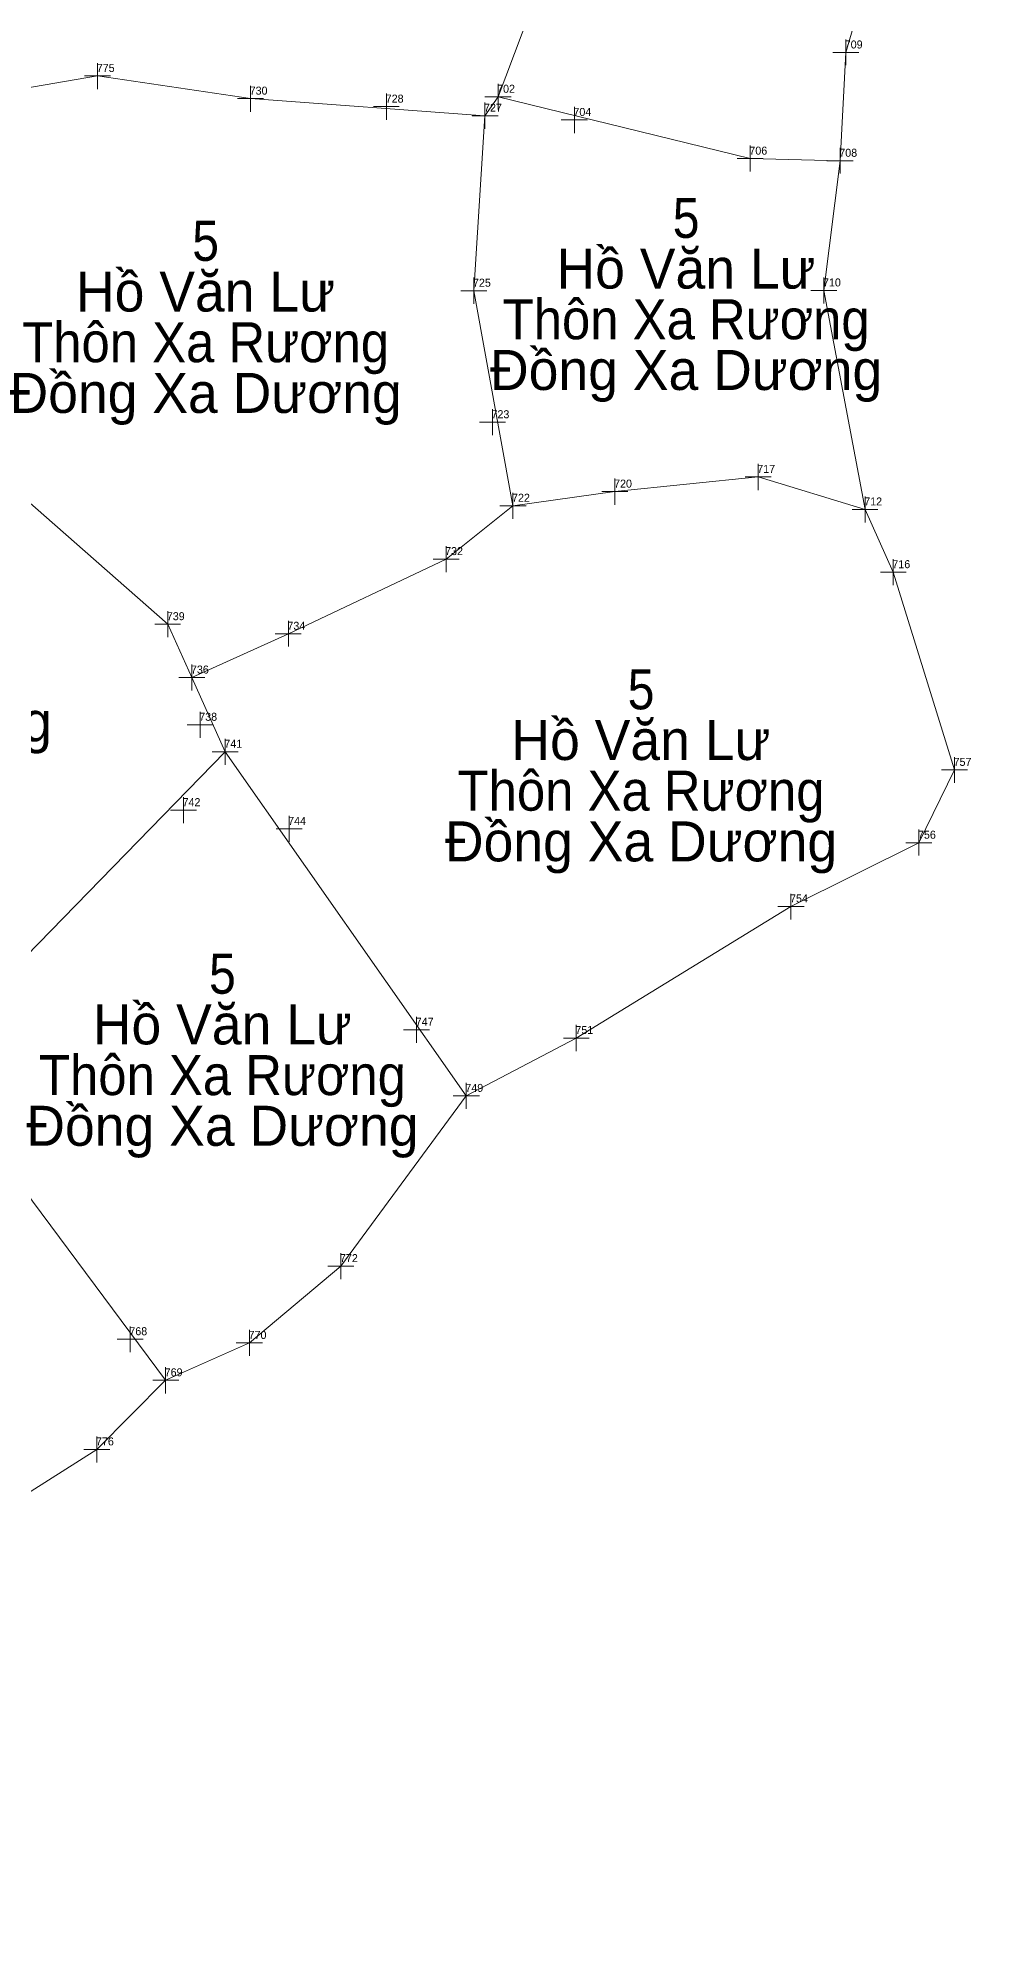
# Model space of a CAD drawing. Header units: metres. Extents: x 541800 to 543200, y 1841756 to 1843200.
# Drawn here: x 542718.4 to 542753.4, y 1842025.4 to 1842096.7 of the extents above; entities that cross this region are included whole.
import ezdxf
from ezdxf.enums import TextEntityAlignment as Align

# ---------------------------------------------------------------- set-up
doc = ezdxf.new("R2010")
doc.units = ezdxf.units.M
doc.header["$LTSCALE"] = 0.12
doc.layers.add('10', color=7, linetype='Continuous', lineweight=13)
doc.layers.add('11', color=7, linetype='Continuous', lineweight=13)
doc.layers.add('12', color=7, linetype='Continuous')
doc.layers.add('15', color=7, linetype='Continuous')

msp = doc.modelspace()

# ---------------------------------------------------------------- linework, layer by layer
at = {"layer": '10'}
for p, q in [((542735.16, 1842093.8), (542735.65, 1842094.51)), ((542747.86, 1842087.25), (542749.41, 1842079.04))]:
    msp.add_line(p, q, dxfattribs=at)
for points in [[(542748.47, 1842092.11), (542748.68, 1842096.17), (542752.03, 1842107.63), (542748.45, 1842109.54), (542744.64, 1842110.74), (542741.9, 1842111.09), (542738.64, 1842102.44), (542735.65, 1842094.51)], [(542735.16, 1842093.8), (542726.37, 1842094.44), (542720.64, 1842095.29), (542717.44, 1842094.75)], [(542735.65, 1842094.51), (542745.1, 1842092.19), (542748.47, 1842092.11), (542747.86, 1842087.25)], [(542736.21, 1842079.18), (542734.74, 1842087.24), (542735.16, 1842093.8)], [(542724.17, 1842072.74), (542723.27, 1842074.74), (542715.2, 1842081.82)], [(542734.46, 1842057.06), (542738.58, 1842059.23), (542746.63, 1842064.16), (542751.42, 1842066.55), (542752.76, 1842069.28), (542750.46, 1842076.69), (542749.41, 1842079.04), (542745.4, 1842080.26), (542740.03, 1842079.71), (542736.21, 1842079.18), (542733.7, 1842077.18), (542727.79, 1842074.38), (542724.17, 1842072.74), (542725.42, 1842069.96)], [(542714.21, 1842058.46), (542725.42, 1842069.96), (542734.46, 1842057.06), (542729.76, 1842050.68), (542726.33, 1842047.8), (542723.19, 1842046.4)], [(542692.56, 1842025.35), (542702.64, 1842030.55), (542709.92, 1842035.07), (542710.11, 1842037.15), (542720.61, 1842043.81), (542723.19, 1842046.4), (542714.21, 1842058.46), (542703.69, 1842066.3), (542692.27, 1842053.97), (542689.61, 1842057.31)]]:
    msp.add_lwpolyline(points, dxfattribs=at)
at = {"layer": '11'}
for points in [[(542749.17, 1842096.17), (542748.68, 1842096.17), (542748.2, 1842096.17)], [(542749.17, 1842096.17), (542748.68, 1842096.17), (542748.2, 1842096.17)], [(542748.68, 1842096.66), (542748.68, 1842096.17), (542748.68, 1842095.69)], [(542748.68, 1842096.66), (542748.68, 1842096.17), (542748.68, 1842095.69)], [(542720.64, 1842095.77), (542720.64, 1842095.29), (542720.64, 1842094.8)], [(542720.64, 1842095.77), (542720.64, 1842095.29), (542720.64, 1842094.8)], [(542721.13, 1842095.29), (542720.64, 1842095.29), (542720.15, 1842095.29)], [(542721.13, 1842095.29), (542720.64, 1842095.29), (542720.15, 1842095.29)], [(542726.37, 1842094.92), (542726.37, 1842094.44), (542726.37, 1842093.95)], [(542726.37, 1842094.92), (542726.37, 1842094.44), (542726.37, 1842093.95)], [(542735.65, 1842095), (542735.65, 1842094.51), (542735.65, 1842094.03)], [(542735.65, 1842095), (542735.65, 1842094.51), (542735.65, 1842094.03)], [(542726.86, 1842094.44), (542726.37, 1842094.44), (542725.88, 1842094.44)], [(542726.86, 1842094.44), (542726.37, 1842094.44), (542725.88, 1842094.44)], [(542731.95, 1842094.14), (542731.47, 1842094.14), (542730.98, 1842094.14)], [(542731.95, 1842094.14), (542731.47, 1842094.14), (542730.98, 1842094.14)], [(542731.47, 1842094.63), (542731.47, 1842094.14), (542731.47, 1842093.65)], [(542731.47, 1842094.63), (542731.47, 1842094.14), (542731.47, 1842093.65)], [(542736.14, 1842094.51), (542735.65, 1842094.51), (542735.16, 1842094.51)], [(542736.14, 1842094.51), (542735.65, 1842094.51), (542735.16, 1842094.51)], [(542735.16, 1842094.29), (542735.16, 1842093.8), (542735.16, 1842093.31)], [(542735.16, 1842094.29), (542735.16, 1842093.8), (542735.16, 1842093.31)], [(542738.51, 1842094.13), (542738.51, 1842093.64), (542738.51, 1842093.15)], [(542738.51, 1842094.13), (542738.51, 1842093.64), (542738.51, 1842093.15)], [(542735.65, 1842093.8), (542735.16, 1842093.8), (542734.68, 1842093.8)], [(542735.65, 1842093.8), (542735.16, 1842093.8), (542734.68, 1842093.8)], [(542739, 1842093.64), (542738.51, 1842093.64), (542738.02, 1842093.64)], [(542739, 1842093.64), (542738.51, 1842093.64), (542738.02, 1842093.64)], [(542745.1, 1842092.68), (542745.1, 1842092.19), (542745.1, 1842091.71)], [(542745.1, 1842092.68), (542745.1, 1842092.19), (542745.1, 1842091.71)], [(542748.47, 1842092.6), (542748.47, 1842092.11), (542748.47, 1842091.63)], [(542748.47, 1842092.6), (542748.47, 1842092.11), (542748.47, 1842091.63)], [(542745.59, 1842092.19), (542745.1, 1842092.19), (542744.61, 1842092.19)], [(542745.59, 1842092.19), (542745.1, 1842092.19), (542744.61, 1842092.19)], [(542748.96, 1842092.11), (542748.47, 1842092.11), (542747.98, 1842092.11)], [(542748.96, 1842092.11), (542748.47, 1842092.11), (542747.98, 1842092.11)], [(542734.74, 1842087.73), (542734.74, 1842087.24), (542734.74, 1842086.75)], [(542734.74, 1842087.73), (542734.74, 1842087.24), (542734.74, 1842086.75)], [(542747.86, 1842087.73), (542747.86, 1842087.25), (542747.86, 1842086.76)], [(542747.86, 1842087.73), (542747.86, 1842087.25), (542747.86, 1842086.76)], [(542735.23, 1842087.24), (542734.74, 1842087.24), (542734.26, 1842087.24)], [(542735.23, 1842087.24), (542734.74, 1842087.24), (542734.26, 1842087.24)], [(542748.35, 1842087.25), (542747.86, 1842087.25), (542747.38, 1842087.25)], [(542748.35, 1842087.25), (542747.86, 1842087.25), (542747.38, 1842087.25)], [(542735.44, 1842082.8), (542735.44, 1842082.31), (542735.44, 1842081.82)], [(542735.44, 1842082.8), (542735.44, 1842082.31), (542735.44, 1842081.82)], [(542735.93, 1842082.31), (542735.44, 1842082.31), (542734.95, 1842082.31)], [(542735.93, 1842082.31), (542735.44, 1842082.31), (542734.95, 1842082.31)], [(542745.4, 1842080.75), (542745.4, 1842080.26), (542745.4, 1842079.77)], [(542745.4, 1842080.75), (542745.4, 1842080.26), (542745.4, 1842079.77)], [(542736.21, 1842079.67), (542736.21, 1842079.18), (542736.21, 1842078.69)], [(542736.21, 1842079.67), (542736.21, 1842079.18), (542736.21, 1842078.69)], [(542740.52, 1842079.71), (542740.03, 1842079.71), (542739.54, 1842079.71)], [(542740.52, 1842079.71), (542740.03, 1842079.71), (542739.54, 1842079.71)], [(542740.03, 1842080.2), (542740.03, 1842079.71), (542740.03, 1842079.22)], [(542740.03, 1842080.2), (542740.03, 1842079.71), (542740.03, 1842079.22)], [(542745.89, 1842080.26), (542745.4, 1842080.26), (542744.91, 1842080.26)], [(542745.89, 1842080.26), (542745.4, 1842080.26), (542744.91, 1842080.26)], [(542736.7, 1842079.18), (542736.21, 1842079.18), (542735.72, 1842079.18)], [(542736.7, 1842079.18), (542736.21, 1842079.18), (542735.72, 1842079.18)], [(542749.89, 1842079.04), (542749.41, 1842079.04), (542748.92, 1842079.04)], [(542749.89, 1842079.04), (542749.41, 1842079.04), (542748.92, 1842079.04)], [(542749.41, 1842079.53), (542749.41, 1842079.04), (542749.41, 1842078.55)], [(542749.41, 1842079.53), (542749.41, 1842079.04), (542749.41, 1842078.55)], [(542733.7, 1842077.67), (542733.7, 1842077.18), (542733.7, 1842076.69)], [(542733.7, 1842077.67), (542733.7, 1842077.18), (542733.7, 1842076.69)], [(542734.19, 1842077.18), (542733.7, 1842077.18), (542733.22, 1842077.18)], [(542734.19, 1842077.18), (542733.7, 1842077.18), (542733.22, 1842077.18)], [(542750.46, 1842077.18), (542750.46, 1842076.69), (542750.46, 1842076.2)], [(542750.46, 1842077.18), (542750.46, 1842076.69), (542750.46, 1842076.2)], [(542750.95, 1842076.69), (542750.46, 1842076.69), (542749.98, 1842076.69)], [(542750.95, 1842076.69), (542750.46, 1842076.69), (542749.98, 1842076.69)], [(542723.75, 1842074.74), (542723.27, 1842074.74), (542722.78, 1842074.74)], [(542723.75, 1842074.74), (542723.27, 1842074.74), (542722.78, 1842074.74)], [(542723.27, 1842075.23), (542723.27, 1842074.74), (542723.27, 1842074.26)], [(542723.27, 1842075.23), (542723.27, 1842074.74), (542723.27, 1842074.26)], [(542727.79, 1842074.87), (542727.79, 1842074.38), (542727.79, 1842073.9)], [(542727.79, 1842074.87), (542727.79, 1842074.38), (542727.79, 1842073.9)], [(542728.27, 1842074.38), (542727.79, 1842074.38), (542727.3, 1842074.38)], [(542728.27, 1842074.38), (542727.79, 1842074.38), (542727.3, 1842074.38)], [(542724.17, 1842073.23), (542724.17, 1842072.74), (542724.17, 1842072.25)], [(542724.17, 1842073.23), (542724.17, 1842072.74), (542724.17, 1842072.25)], [(542724.66, 1842072.74), (542724.17, 1842072.74), (542723.68, 1842072.74)], [(542724.66, 1842072.74), (542724.17, 1842072.74), (542723.68, 1842072.74)], [(542724.48, 1842071.46), (542724.48, 1842070.97), (542724.48, 1842070.48)], [(542724.48, 1842071.46), (542724.48, 1842070.97), (542724.48, 1842070.48)], [(542724.97, 1842070.97), (542724.48, 1842070.97), (542724, 1842070.97)], [(542724.97, 1842070.97), (542724.48, 1842070.97), (542724, 1842070.97)], [(542725.42, 1842070.45), (542725.42, 1842069.96), (542725.42, 1842069.47)], [(542725.42, 1842070.45), (542725.42, 1842069.96), (542725.42, 1842069.47)], [(542725.91, 1842069.96), (542725.42, 1842069.96), (542724.93, 1842069.96)], [(542725.91, 1842069.96), (542725.42, 1842069.96), (542724.93, 1842069.96)], [(542752.76, 1842069.76), (542752.76, 1842069.28), (542752.76, 1842068.79)], [(542752.76, 1842069.76), (542752.76, 1842069.28), (542752.76, 1842068.79)], [(542753.25, 1842069.28), (542752.76, 1842069.28), (542752.27, 1842069.28)], [(542753.25, 1842069.28), (542752.76, 1842069.28), (542752.27, 1842069.28)], [(542723.86, 1842068.26), (542723.86, 1842067.77), (542723.86, 1842067.28)], [(542723.86, 1842068.26), (542723.86, 1842067.77), (542723.86, 1842067.28)], [(542724.35, 1842067.77), (542723.86, 1842067.77), (542723.37, 1842067.77)], [(542724.35, 1842067.77), (542723.86, 1842067.77), (542723.37, 1842067.77)], [(542727.82, 1842067.56), (542727.82, 1842067.07), (542727.82, 1842066.58)], [(542727.82, 1842067.56), (542727.82, 1842067.07), (542727.82, 1842066.58)], [(542728.31, 1842067.07), (542727.82, 1842067.07), (542727.33, 1842067.07)], [(542728.31, 1842067.07), (542727.82, 1842067.07), (542727.33, 1842067.07)], [(542751.42, 1842067.04), (542751.42, 1842066.55), (542751.42, 1842066.07)], [(542751.42, 1842067.04), (542751.42, 1842066.55), (542751.42, 1842066.07)], [(542751.91, 1842066.55), (542751.42, 1842066.55), (542750.94, 1842066.55)], [(542751.91, 1842066.55), (542751.42, 1842066.55), (542750.94, 1842066.55)], [(542747.12, 1842064.16), (542746.63, 1842064.16), (542746.14, 1842064.16)], [(542747.12, 1842064.16), (542746.63, 1842064.16), (542746.14, 1842064.16)], [(542746.63, 1842064.64), (542746.63, 1842064.16), (542746.63, 1842063.67)], [(542746.63, 1842064.64), (542746.63, 1842064.16), (542746.63, 1842063.67)], [(542732.6, 1842060.03), (542732.6, 1842059.54), (542732.6, 1842059.05)], [(542732.6, 1842060.03), (542732.6, 1842059.54), (542732.6, 1842059.05)], [(542738.58, 1842059.72), (542738.58, 1842059.23), (542738.58, 1842058.74)], [(542738.58, 1842059.72), (542738.58, 1842059.23), (542738.58, 1842058.74)], [(542733.08, 1842059.54), (542732.6, 1842059.54), (542732.11, 1842059.54)], [(542733.08, 1842059.54), (542732.6, 1842059.54), (542732.11, 1842059.54)], [(542739.07, 1842059.23), (542738.58, 1842059.23), (542738.1, 1842059.23)], [(542739.07, 1842059.23), (542738.58, 1842059.23), (542738.1, 1842059.23)], [(542734.46, 1842057.55), (542734.46, 1842057.06), (542734.46, 1842056.57)], [(542734.46, 1842057.55), (542734.46, 1842057.06), (542734.46, 1842056.57)], [(542734.95, 1842057.06), (542734.46, 1842057.06), (542733.97, 1842057.06)], [(542734.95, 1842057.06), (542734.46, 1842057.06), (542733.97, 1842057.06)], [(542729.76, 1842051.17), (542729.76, 1842050.68), (542729.76, 1842050.19)], [(542729.76, 1842051.17), (542729.76, 1842050.68), (542729.76, 1842050.19)], [(542730.25, 1842050.68), (542729.76, 1842050.68), (542729.27, 1842050.68)], [(542730.25, 1842050.68), (542729.76, 1842050.68), (542729.27, 1842050.68)], [(542721.86, 1842048.42), (542721.86, 1842047.94), (542721.86, 1842047.45)], [(542721.86, 1842048.42), (542721.86, 1842047.94), (542721.86, 1842047.45)], [(542726.33, 1842048.29), (542726.33, 1842047.8), (542726.33, 1842047.32)], [(542726.33, 1842048.29), (542726.33, 1842047.8), (542726.33, 1842047.32)], [(542722.35, 1842047.94), (542721.86, 1842047.94), (542721.37, 1842047.94)], [(542722.35, 1842047.94), (542721.86, 1842047.94), (542721.37, 1842047.94)], [(542726.82, 1842047.8), (542726.33, 1842047.8), (542725.84, 1842047.8)], [(542726.82, 1842047.8), (542726.33, 1842047.8), (542725.84, 1842047.8)], [(542723.19, 1842046.89), (542723.19, 1842046.4), (542723.19, 1842045.91)], [(542723.19, 1842046.89), (542723.19, 1842046.4), (542723.19, 1842045.91)], [(542723.68, 1842046.4), (542723.19, 1842046.4), (542722.71, 1842046.4)], [(542723.68, 1842046.4), (542723.19, 1842046.4), (542722.71, 1842046.4)], [(542720.61, 1842044.3), (542720.61, 1842043.81), (542720.61, 1842043.32)], [(542720.61, 1842044.3), (542720.61, 1842043.81), (542720.61, 1842043.32)], [(542721.1, 1842043.81), (542720.61, 1842043.81), (542720.12, 1842043.81)], [(542721.1, 1842043.81), (542720.61, 1842043.81), (542720.12, 1842043.81)]]:
    msp.add_lwpolyline(points, dxfattribs=at)

# ---------------------------------------------------------------- texts
at = {"layer": '12'}
for s, p in [('709', (542748.98, 1842096.32)), ('775', (542720.945, 1842095.44)), ('730', (542726.675, 1842094.59)), ('702', (542735.95, 1842094.66)), ('728', (542731.775, 1842094.29)), ('727', (542735.46, 1842093.95)), ('704', (542738.81, 1842093.79)), ('706', (542745.405, 1842092.34)), ('708', (542748.775, 1842092.26)), ('725', (542735.045, 1842087.39)), ('710', (542748.165, 1842087.4)), ('723', (542735.74, 1842082.46)), ('717', (542745.7, 1842080.41)), ('720', (542740.335, 1842079.86)), ('722', (542736.51, 1842079.33)), ('712', (542749.71, 1842079.19)), ('732', (542734, 1842077.33)), ('716', (542750.765, 1842076.84)), ('739', (542723.57, 1842074.89)), ('734', (542728.09, 1842074.53)), ('736', (542724.475, 1842072.89)), ('738', (542724.785, 1842071.12)), ('741', (542725.725, 1842070.11)), ('757', (542753.06, 1842069.43)), ('742', (542724.16, 1842067.92)), ('744', (542728.12, 1842067.22)), ('756', (542751.725, 1842066.7)), ('754', (542746.93, 1842064.31)), ('747', (542732.9, 1842059.69)), ('751', (542738.885, 1842059.38)), ('749', (542734.76, 1842057.21)), ('772', (542730.06, 1842050.83)), ('768', (542722.165, 1842048.09)), ('770', (542726.635, 1842047.95)), ('769', (542723.49, 1842046.55)), ('776', (542720.915, 1842043.96))]:
    msp.add_text(s, height=0.3, dxfattribs=at).set_placement(p, align=Align.CENTER)
at = {"layer": '15'}
for s, width, p in [('5', 0.9, (542742.7, 1842089.22)), ('5', 0.9, (542724.69, 1842088.36)), ('Thôn Xa Rương', 0.95, (542742.7, 1842085.42)), ('Thôn Xa Rương', 0.95, (542724.69, 1842084.56)), ('5', 0.9, (542741.01, 1842071.55)), ('Thôn Xa Rương', 0.95, (542741.01, 1842067.75)), ('5', 0.9, (542725.32, 1842060.89)), ('Thôn Xa Rương', 0.95, (542725.32, 1842057.09))]:
    msp.add_text(s, height=1.5, dxfattribs=dict(at, width=width)).set_placement(p, align=Align.CENTER)
for s, p in [('Hồ Văn Lư', (542742.695, 1842087.32)), ('Hồ Văn Lư', (542724.685, 1842086.46)), ('Đồng Xa Dương', (542742.7, 1842083.52)), ('Đồng Xa Dương', (542724.69, 1842082.66)), ('Đồng Xa Dương', (542711.58, 1842070.34)), ('Hồ Văn Lư', (542741.005, 1842069.65)), ('Đồng Xa Dương', (542741.01, 1842065.85)), ('Hồ Văn Lư', (542725.315, 1842058.99)), ('Đồng Xa Dương', (542725.32, 1842055.19))]:
    msp.add_text(s, height=1.5, dxfattribs=at).set_placement(p, align=Align.CENTER)

doc.saveas('drawing.dxf')
